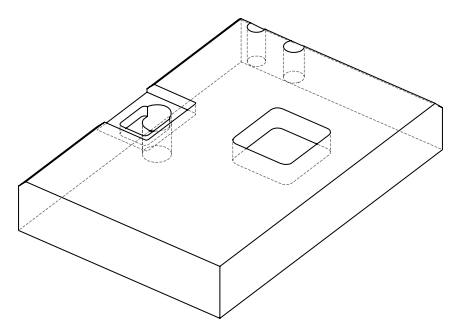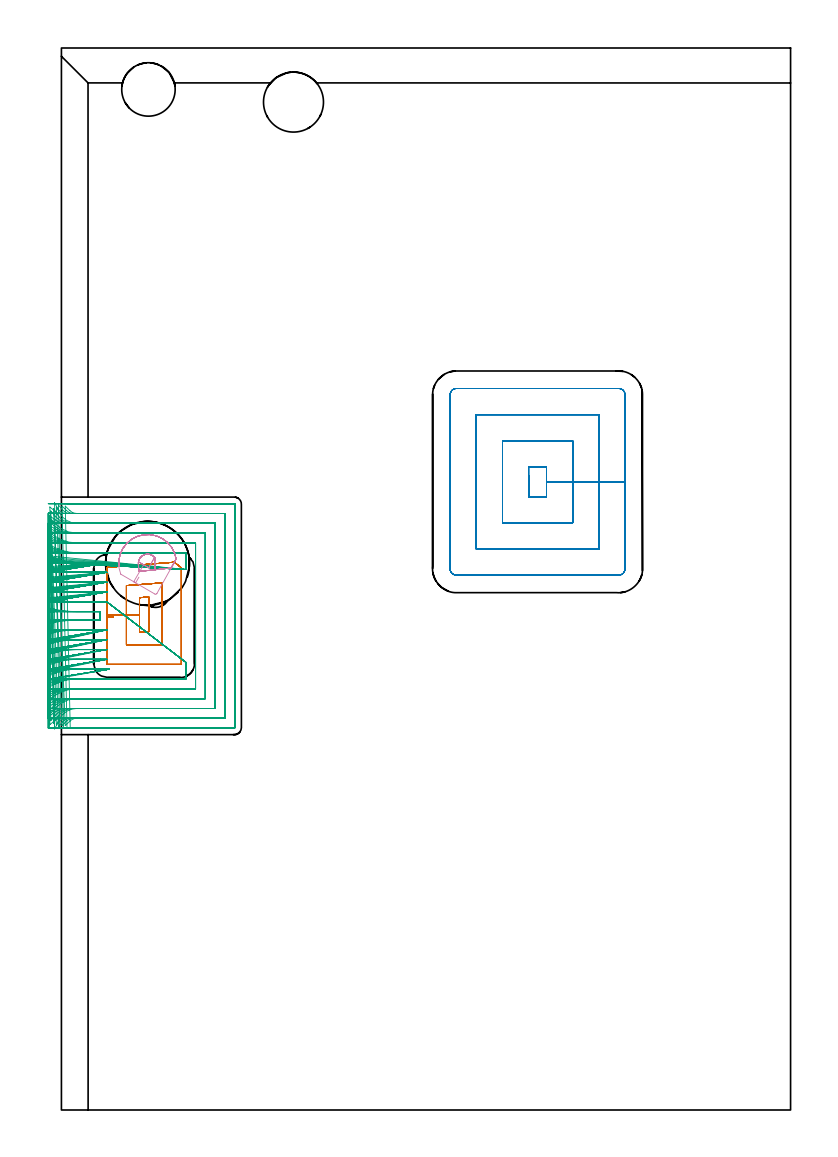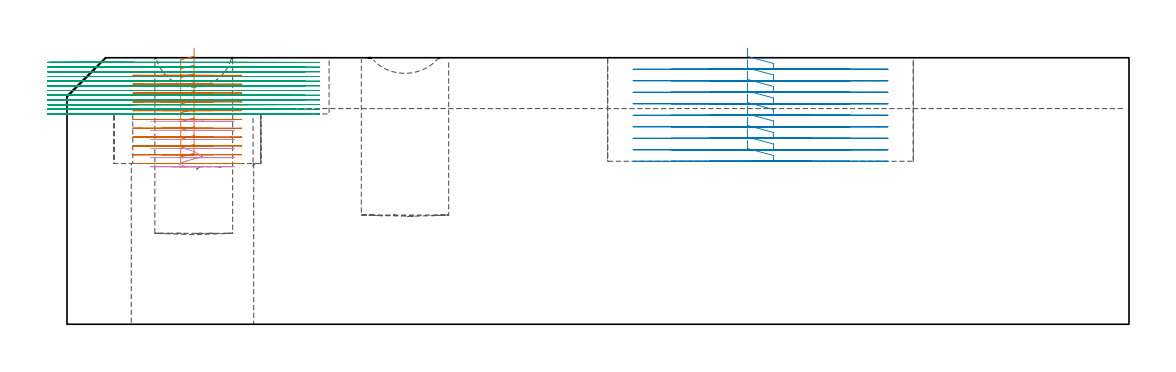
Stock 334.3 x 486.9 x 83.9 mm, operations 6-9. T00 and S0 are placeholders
(PLAN: 10 operations, 7 tool changes, 127.7 min)
(1 INDEXABLE_INSERT_DRILL_BLIND_HOLE_FROM_SOLID | STEP1POCKET | NXT0302_020 | 0.23 min | 26087 mm3)
(2 INDEXABLE_INSERT_DRILL_BLIND_HOLE_FROM_SOLID_1 | STEP1POCKET_1 | NXT0302_026 | 0.21 min | 29474 mm3)
(3 AREA_MILL | FG_CHAMFER_SURFACE | UGT0205_001 | 7.09 min | 13298 mm3)
(4 AREA_MILL_1 | FG_CHAMFER_SURFACE_1 | UGT0205_001 | 15.92 min | 42018 mm3)
(5 AREA_MILL_2 | FG_CHAMFER_SURFACE_2 | UGT0205_001 | 8.05 min | 14925 mm3)
(6 MILL_OPEN_POCKET | POCKET_OPEN | NXT0201_011 | Follow Part, ap 3, ae 75% | 8.47 min | 87277 mm3)
(7 MILL_RECTANGULAR_POCKET | POCKET_RECTANGULAR_STRAIGHT | NXT0201_012 | Follow Part, ap 4, ae 75% | 15.05 min | 315386 mm3)
(8 MILL_SLOT | SLOT_PARTIAL_RECTANGULAR | NXT0201_008 | Follow Part, ap 1.5, ae 75% | 68.63 min | 111572 mm3)
(9 MILL_SLOT_ROUND_PART | SLOT_PARTIAL_ROUND | NXT0201_011 | Follow Part, ap 3, ae 75% | 1.25 min | 7010 mm3)
(10 MILL_THROUGH_HOLE_FROM_SOLID_MATERIAL | STEP1HOLE | UGT0201_004 | Circular | 2.82 min | 57821 mm3)
(TOOL NXT0302_020 | Index. Insert Drill 24.5mm [880-D2450L25-03] | D24.5 PA176 FL74 Z2)
(TOOL NXT0302_026 | Index. Insert Drill 27.5mm [880-D2750L32-03] | D27.5 PA176 FL83 Z2)
(TOOL UGT0205_001 | Chamfer Mill 20 x 3 x 45 deg. | D20 FL50 Z2)
(TOOL NXT0201_011 | ENDMILL 12mm [2P460-1200-NA 1630] | D12 FL38 Z6)
(TOOL NXT0201_012 | ENDMILL 16mm [2P460-1600-NA 1630] | D16 FL38 Z6)
(TOOL NXT0201_008 | ENDMILL 6mm [2P460-0600-NA 1630] | D6 FL26 Z6)
(TOOL UGT0201_004 | End Mill 32 mm | D32 FL53 Z6)
(OP 6 MILL_OPEN_POCKET)
G17 G21 G94 G90
T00 M6
G54
G17 G0 G90 X40. Y225.651 S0 M3
G43 Z93.9 H1
Z86.9
G94 G1 Y235.202 Z84.341 F250.
X35.8 Y234.879 Z83.212
Y227.09 Z81.125
Y219.3 F500.
X40.
Y235.202
X35.8 Y234.879
Y227.09
X29.8
Y213.3
X46.
Y241.681
X29.8 Y240.436
Y227.09
X20.8
Y204.7
G3 X21.2 Y204.3 R0.4
G1 X54.6
G3 X55. Y204.7 R0.4
G1 Y248.4
G3 X54.846 Y248.715 R0.4
G1 X51.731 Y251.148
X21.169 Y248.799
G3 X20.8 Y248.4 R0.4
G1 Y227.09
Y226.09
X23.8 F250.
G0 X40. Y225.651 Z84.125
G1 Y235.202 Z81.566
X35.8 Y234.879 Z80.437
Y227.09 Z78.35
Y219.3 F500.
X40.
Y235.202
X35.8 Y234.879
Y227.09
X29.8
Y213.3
X46.
Y241.681
X29.8 Y240.436
Y227.09
X20.8
Y204.7
G3 X21.2 Y204.3 R0.4
G1 X54.6
G3 X55. Y204.7 R0.4
G1 Y248.4
G3 X54.846 Y248.715 R0.4
G1 X51.731 Y251.148
X21.169 Y248.799
G3 X20.8 Y248.4 R0.4
G1 Y227.09
Y226.09
X23.8 F250.
G0 X40. Y225.651 Z81.35
G1 Y235.202 Z78.791
X35.8 Y234.879 Z77.662
Y227.09 Z75.575
Y219.3 F500.
X40.
Y235.202
X35.8 Y234.879
Y227.09
X29.8
Y213.3
X46.
Y241.681
X29.8 Y240.436
Y227.09
X20.8
Y204.7
G3 X21.2 Y204.3 R0.4
G1 X54.6
G3 X55. Y204.7 R0.4
G1 Y248.4
G3 X54.846 Y248.715 R0.4
G1 X51.731 Y251.148
X21.169 Y248.799
G3 X20.8 Y248.4 R0.4
G1 Y227.09
Y226.09
X23.8 F250.
G0 X40. Y225.651 Z78.575
G1 Y235.202 Z76.016
X35.8 Y234.879 Z74.887
Y227.09 Z72.8
Y219.3 F500.
X40.
Y235.202
X35.8 Y234.879
Y227.09
X29.8
Y213.3
X46.
Y241.681
X29.8 Y240.436
Y227.09
X20.8
Y204.7
G3 X21.2 Y204.3 R0.4
G1 X54.6
G3 X55. Y204.7 R0.4
G1 Y248.4
G3 X54.846 Y248.715 R0.4
G1 X51.731 Y251.148
X21.169 Y248.799
G3 X20.8 Y248.4 R0.4
G1 Y227.09
Y226.09
X23.8 F250.
G0 X40. Y225.651 Z75.8
G1 Y235.202 Z73.241
X35.8 Y234.879 Z72.112
Y227.09 Z70.025
Y219.3 F500.
X40.
Y235.202
X35.8 Y234.879
Y227.09
X29.8
Y213.3
X46.
Y241.681
X29.8 Y240.436
Y227.09
X20.8
Y204.7
G3 X21.2 Y204.3 R0.4
G1 X54.6
G3 X55. Y204.7 R0.4
G1 Y248.4
G3 X54.846 Y248.715 R0.4
G1 X51.731 Y251.148
X21.169 Y248.799
G3 X20.8 Y248.4 R0.4
G1 Y227.09
Y226.09
X23.8 F250.
G0 X40. Y225.651 Z73.025
G1 Y235.202 Z70.466
X35.8 Y234.879 Z69.337
Y227.09 Z67.25
Y219.3 F500.
X40.
Y235.202
X35.8 Y234.879
Y227.09
X29.8
Y213.3
X46.
Y241.681
X29.8 Y240.436
Y227.09
X20.8
Y204.7
G3 X21.2 Y204.3 R0.4
G1 X54.6
G3 X55. Y204.7 R0.4
G1 Y248.4
G3 X54.846 Y248.715 R0.4
G1 X51.731 Y251.148
X21.169 Y248.799
G3 X20.8 Y248.4 R0.4
G1 Y227.09
Y226.09
X23.8 F250.
G0 X40. Y225.651 Z70.25
G1 Y235.202 Z67.691
X35.8 Y234.879 Z66.562
Y227.09 Z64.475
Y219.3 F500.
X40.
Y235.202
X35.8 Y234.879
Y227.09
X29.8
Y213.3
X46.
Y241.681
X29.8 Y240.436
Y227.09
X20.8
Y204.7
G3 X21.2 Y204.3 R0.4
G1 X54.6
G3 X55. Y204.7 R0.4
G1 Y248.4
G3 X54.846 Y248.715 R0.4
G1 X51.731 Y251.148
X21.169 Y248.799
G3 X20.8 Y248.4 R0.4
G1 Y227.09
Y226.09
X23.8 F250.
G0 X40. Y225.651 Z67.475
G1 Y235.202 Z64.916
X35.8 Y234.879 Z63.787
Y227.09 Z61.7
Y219.3 F500.
X40.
Y235.202
X35.8 Y234.879
Y227.09
X29.8
Y213.3
X46.
Y241.681
X29.8 Y240.436
Y227.09
X20.8
Y204.7
G3 X21.2 Y204.3 R0.4
G1 X54.6
G3 X55. Y204.7 R0.4
G1 Y248.4
G3 X54.846 Y248.715 R0.4
G1 X51.731 Y251.148
X21.169 Y248.799
G3 X20.8 Y248.4 R0.4
G1 Y227.09
Y226.09
X23.8 F250.
G0 X40. Y225.651 Z64.7
G1 Y235.202 Z62.141
X35.8 Y234.879 Z61.012
Y227.09 Z58.925
Y219.3 F500.
X40.
Y235.202
X35.8 Y234.879
Y227.09
X29.8
Y213.3
X46.
Y241.681
X29.8 Y240.436
Y227.09
X20.8
Y204.7
G3 X21.2 Y204.3 R0.4
G1 X54.6
G3 X55. Y204.7 R0.4
G1 Y248.4
G3 X54.846 Y248.715 R0.4
G1 X51.731 Y251.148
X21.169 Y248.799
G3 X20.8 Y248.4 R0.4
G1 Y227.09
Y226.09
X23.8 F250.
G0 X40. Y225.651 Z61.925
G1 Y235.202 Z59.366
X35.8 Y234.879 Z58.237
Y227.09 Z56.15
Y219.3 F500.
X40.
Y235.202
X35.8 Y234.879
Y227.09
X29.8
Y213.3
X46.
Y241.681
X29.8 Y240.436
Y227.09
X20.8
Y204.7
G3 X21.2 Y204.3 R0.4
G1 X54.6
G3 X55. Y204.7 R0.4
G1 Y248.4
G3 X54.846 Y248.715 R0.4
G1 X51.731 Y251.148
X21.169 Y248.799
G3 X20.8 Y248.4 R0.4
G1 Y227.09
Y226.09
X23.8 F250.
G0 X40. Y225.651 Z59.15
G1 Y235.202 Z56.591
X35.8 Y234.879 Z55.462
Y227.09 Z53.375
Y219.3 F500.
X40.
Y235.202
X35.8 Y234.879
Y227.09
X29.8
Y213.3
X46.
Y241.681
X29.8 Y240.436
Y227.09
X20.8
Y204.7
G3 X21.2 Y204.3 R0.4
G1 X54.6
G3 X55. Y204.7 R0.4
G1 Y248.4
G3 X54.846 Y248.715 R0.4
G1 X51.731 Y251.148
X21.169 Y248.799
G3 X20.8 Y248.4 R0.4
G1 Y227.09
Y226.09
X23.8 F250.
G0 X40. Y225.651 Z56.375
G1 Y235.202 Z53.816
X35.8 Y234.879 Z52.687
Y227.09 Z50.6
Y219.3 F500.
X40.
Y235.202
X35.8 Y234.879
Y227.09
X29.8
Y213.3
X46.
Y241.681
X29.8 Y240.436
Y227.09
X20.8
Y204.7
G3 X21.2 Y204.3 R0.4
G1 X54.6
G3 X55. Y204.7 R0.4
G1 Y248.4
G3 X54.846 Y248.715 R0.4
G1 X51.731 Y251.148
X21.169 Y248.799
G3 X20.8 Y248.4 R0.4
G1 Y227.09
Y226.09
X23.8 F250.
G0 Z93.9
M5
M2
(OP 7 MILL_RECTANGULAR_POCKET)
G17 G21 G94 G90
T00 M6
G54
G17 G0 G90 X214.2 Y290.915 S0 M3
G43 Z93.9 H1
Z86.9
G94 G1 Y281.2 Z84.297 F250.
X222.4 Z82.1
Y288. Z80.278
Y294.8 F500.
X214.2
Y281.2
X222.4
Y288.
X234.4
Y306.8
X202.2
Y269.2
X234.4
Y288.
X246.4
Y318.8
X190.2
Y257.2
X246.4
Y288.
X258.4
Y327.9
G3 X255.5 Y330.8 R2.9
G1 X181.1
G3 X178.2 Y327.9 R2.9
G1 Y248.1
G3 X181.1 Y245.2 R2.9
G1 X255.5
G3 X258.4 Y248.1 R2.9
G1 Y288.
Y289.
G0 X214.2 Y290.915 Z83.278
G1 Y281.2 Z80.675 F250.
X222.4 Z78.478
Y288. Z76.656
Y294.8 F500.
X214.2
Y281.2
X222.4
Y288.
X234.4
Y306.8
X202.2
Y269.2
X234.4
Y288.
X246.4
Y318.8
X190.2
Y257.2
X246.4
Y288.
X258.4
Y327.9
G3 X255.5 Y330.8 R2.9
G1 X181.1
G3 X178.2 Y327.9 R2.9
G1 Y248.1
G3 X181.1 Y245.2 R2.9
G1 X255.5
G3 X258.4 Y248.1 R2.9
G1 Y288.
Y289.
G0 X214.2 Y290.915 Z79.656
G1 Y281.2 Z77.053 F250.
X222.4 Z74.856
Y288. Z73.033
Y294.8 F500.
X214.2
Y281.2
X222.4
Y288.
X234.4
Y306.8
X202.2
Y269.2
X234.4
Y288.
X246.4
Y318.8
X190.2
Y257.2
X246.4
Y288.
X258.4
Y327.9
G3 X255.5 Y330.8 R2.9
G1 X181.1
G3 X178.2 Y327.9 R2.9
G1 Y248.1
G3 X181.1 Y245.2 R2.9
G1 X255.5
G3 X258.4 Y248.1 R2.9
G1 Y288.
Y289.
G0 X214.2 Y290.915 Z76.033
G1 Y281.2 Z73.43 F250.
X222.4 Z71.233
Y288. Z69.411
Y294.8 F500.
X214.2
Y281.2
X222.4
Y288.
X234.4
Y306.8
X202.2
Y269.2
X234.4
Y288.
X246.4
Y318.8
X190.2
Y257.2
X246.4
Y288.
X258.4
Y327.9
G3 X255.5 Y330.8 R2.9
G1 X181.1
G3 X178.2 Y327.9 R2.9
G1 Y248.1
G3 X181.1 Y245.2 R2.9
G1 X255.5
G3 X258.4 Y248.1 R2.9
G1 Y288.
Y289.
G0 X214.2 Y290.915 Z72.411
G1 Y281.2 Z69.808 F250.
X222.4 Z67.611
Y288. Z65.789
Y294.8 F500.
X214.2
Y281.2
X222.4
Y288.
X234.4
Y306.8
X202.2
Y269.2
X234.4
Y288.
X246.4
Y318.8
X190.2
Y257.2
X246.4
Y288.
X258.4
Y327.9
G3 X255.5 Y330.8 R2.9
G1 X181.1
G3 X178.2 Y327.9 R2.9
G1 Y248.1
G3 X181.1 Y245.2 R2.9
G1 X255.5
G3 X258.4 Y248.1 R2.9
G1 Y288.
Y289.
G0 X214.2 Y290.915 Z68.789
G1 Y281.2 Z66.186 F250.
X222.4 Z63.989
Y288. Z62.167
Y294.8 F500.
X214.2
Y281.2
X222.4
Y288.
X234.4
Y306.8
X202.2
Y269.2
X234.4
Y288.
X246.4
Y318.8
X190.2
Y257.2
X246.4
Y288.
X258.4
Y327.9
G3 X255.5 Y330.8 R2.9
G1 X181.1
G3 X178.2 Y327.9 R2.9
G1 Y248.1
G3 X181.1 Y245.2 R2.9
G1 X255.5
G3 X258.4 Y248.1 R2.9
G1 Y288.
Y289.
G0 X214.2 Y290.915 Z65.167
G1 Y281.2 Z62.564 F250.
X222.4 Z60.367
Y288. Z58.544
Y294.8 F500.
X214.2
Y281.2
X222.4
Y288.
X234.4
Y306.8
X202.2
Y269.2
X234.4
Y288.
X246.4
Y318.8
X190.2
Y257.2
X246.4
Y288.
X258.4
Y327.9
G3 X255.5 Y330.8 R2.9
G1 X181.1
G3 X178.2 Y327.9 R2.9
G1 Y248.1
G3 X181.1 Y245.2 R2.9
G1 X255.5
G3 X258.4 Y248.1 R2.9
G1 Y288.
Y289.
G0 X214.2 Y290.915 Z61.544
G1 Y281.2 Z58.941 F250.
X222.4 Z56.744
Y288. Z54.922
Y294.8 F500.
X214.2
Y281.2
X222.4
Y288.
X234.4
Y306.8
X202.2
Y269.2
X234.4
Y288.
X246.4
Y318.8
X190.2
Y257.2
X246.4
Y288.
X258.4
Y327.9
G3 X255.5 Y330.8 R2.9
G1 X181.1
G3 X178.2 Y327.9 R2.9
G1 Y248.1
G3 X181.1 Y245.2 R2.9
G1 X255.5
G3 X258.4 Y248.1 R2.9
G1 Y288.
Y289.
G0 X214.2 Y290.915 Z57.922
G1 Y281.2 Z55.319 F250.
X222.4 Z53.122
Y288. Z51.3
Y294.8 F500.
X214.2
Y281.2
X222.4
Y288.
X234.4
Y306.8
X202.2
Y269.2
X234.4
Y288.
X246.4
Y318.8
X190.2
Y257.2
X246.4
Y288.
X258.4
Y327.9
G3 X255.5 Y330.8 R2.9
G1 X181.1
G3 X178.2 Y327.9 R2.9
G1 Y248.1
G3 X181.1 Y245.2 R2.9
G1 X255.5
G3 X258.4 Y248.1 R2.9
G1 Y288.
Y289.
G0 Z93.9
M5
M2
(OP 8 MILL_SLOT)
G17 G21 G94 G90
T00 M6
G54
G17 G0 G90 X-5.938 Y222.962 S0 M3
G43 Z93.9 H1
Z82.425
G94 G1 X-3. Y223.571 F250.
G2 X7.041 Y224.6 R49.5 F500.
G1 X17.8
Y228.5
X7.049
G2 X-3. Y229.531 R49.5
G1 X-5.938 Y230.14 F250.
X-5.924 Y218.296
X-3. Y218.965
G2 X7.041 Y220.1 R45. F500.
G1 X17.8
X20.8 F250.
G0 Z93.9
X-5.906 Y213.592
Z82.425
G1 X-3. Y214.336
G2 X7.041 Y215.6 R40.5 F500.
G1 X17.8
X20.8 F250.
G0 Z93.9
X-5.881 Y208.835
Z82.425
G1 X-3. Y209.671
G2 X7.041 Y211.1 R36. F500.
G1 X17.8
X20.8 F250.
G0 Z93.9
X-5.844 Y204.
Z82.425
G1 X-3. Y204.957
G2 X7.041 Y206.6 R31.5 F500.
G1 X17.8
X20.8 F250.
G0 Z93.9
X-5.785 Y199.048
Z82.425
G1 X-3. Y200.163
G2 X7.041 Y202.1 R27. F500.
G1 X19.023
X22.023 F250.
G0 Z93.9
X-5.685 Y193.896
Z82.425
G1 X-3. Y195.235
G2 X7.041 Y197.6 R22.5 F500.
G1 X57.
Y202.305
Y205.305 F250.
X20.8 Y233. F500.
X17.8 F250.
X7.049 F500.
G2 X-3. Y234.136 R45.
G1 X-5.924 Y234.806 F250.
X20.8 Y237.5 F500.
X17.8 F250.
X7.049 F500.
G2 X-3. Y238.766 R40.5
G1 X-5.906 Y239.511 F250.
X20.8 Y242. F500.
X17.8 F250.
X7.049 F500.
G2 X-3. Y243.431 R36.
G1 X-5.881 Y244.268 F250.
X20.8 Y246.5 F500.
X17.8 F250.
X7.049 F500.
G2 X-3. Y248.146 R31.5
G1 X-5.843 Y249.103 F250.
X22. Y251. F500.
X19. F250.
X7.049 F500.
G2 X-3. Y252.94 R27.
G1 X-5.784 Y254.056 F250.
X57. Y247.813 F500.
Y250.813 F250.
Y255.5 F500.
X7.049
G2 X-3. Y257.869 R22.5
G1 X-5.684 Y259.209 F250.
X-5.49 Y188.366
X-3. Y190.039
G2 X7.041 Y193.1 R18. F500.
G1 X61.5
Y260.
X7.049
G2 X-3. Y263.066 R18.
G1 X-5.489 Y264.741 F250.
X-5.005 Y181.892
X-3. Y184.124
G2 X7.041 Y188.6 R13.5 F500.
G1 X66.
Y264.5
X7.049
G2 X-3. Y268.985 R13.5
G1 X-5.003 Y271.218 F250.
X-2.325 Y176.609 F500.
X-0.936 Y179.268 F250.
G2 X7.041 Y184.1 R9. F500.
G1 X70.5
Y269.
X7.049
G2 X-0.929 Y273.835 R9.
G1 X-2.318 Y276.494 F250.
X1.753 Y176.234 F500.
X3.904 Y178.326 F250.
G2 X7.041 Y179.6 R4.5 F500.
G1 X75.
Y273.5
X7.049
G2 X3.908 Y274.777 R4.5
G1 X1.76 Y276.871 F250.
X4.041 Y175.1 F500.
X7.041 F250.
X79.3 F500.
G3 X79.5 Y175.3 R0.2
G1 Y277.8
G3 X79.3 Y278. R0.2
G1 X7.049
X4.049 F250.
G0 Z93.9
X-5.955 Y223.334
Z80.95
G1 X-3. Y223.853
G2 X5.565 Y224.6 R49.5 F500.
G1 X17.8
Y228.5
X5.574
G2 X-3. Y229.248 R49.5
G1 X-5.955 Y229.768 F250.
X-5.945 Y218.706
X-3. Y219.277
G2 X5.565 Y220.1 R45. F500.
G1 X17.8
X20.8 F250.
X-5.932 Y214.049 F500.
X-3. Y214.684 F250.
G2 X5.565 Y215.6 R40.5 F500.
G1 X17.8
X20.8 F250.
G0 Z93.9
X-5.914 Y209.352
Z80.95
G1 X-3. Y210.066
G2 X5.565 Y211.1 R36. F500.
G1 X17.8
X20.8 F250.
G0 Z93.9
X-5.887 Y204.597
Z80.95
G1 X-3. Y205.413
G2 X5.565 Y206.6 R31.5 F500.
G1 X17.8
X20.8 F250.
G0 Z93.9
X-5.845 Y199.754
Z80.95
G1 X-3. Y200.705
G2 X5.565 Y202.1 R27. F500.
G1 X19.023
X22.023 F250.
G0 Z93.9
X-5.774 Y194.764
Z80.95
G1 X-3. Y195.906
G2 X5.565 Y197.6 R22.5 F500.
G1 X57.
Y202.305
Y205.305 F250.
X20.8 Y233. F500.
X17.8 F250.
X5.574 F500.
G2 X-3. Y233.824 R45.
G1 X-5.945 Y234.396 F250.
X20.8 Y237.5 F500.
X17.8 F250.
X5.574 F500.
G2 X-3. Y238.418 R40.5
G1 X-5.932 Y239.053 F250.
X20.8 Y242. F500.
X17.8 F250.
X5.574 F500.
G2 X-3. Y243.036 R36.
G1 X-5.914 Y243.751 F250.
X20.8 Y246.5 F500.
X17.8 F250.
X5.574 F500.
G2 X-3. Y247.689 R31.5
G1 X-5.887 Y248.506 F250.
X22. Y251. F500.
X19. F250.
X5.574 F500.
G2 X-3. Y252.398 R27.
G1 X-5.845 Y253.35 F250.
X57. Y247.813 F500.
Y250.813 F250.
Y255.5 F500.
X5.574
G2 X-3. Y257.198 R22.5
G1 X-5.774 Y258.341 F250.
X-5.639 Y189.504
X-3. Y190.932
G2 X5.565 Y193.1 R18. F500.
G1 X61.5
Y260.
X5.574
G2 X-3. Y262.174 R18.
G1 X-5.638 Y263.603 F250.
X-5.319 Y183.632
X-3. Y185.535
G2 X5.565 Y188.6 R13.5 F500.
G1 X66.
Y264.5
X5.574
G2 X-3. Y267.573 R13.5
G1 X-5.317 Y269.478 F250.
X-3.652 Y177.347
X-2.056 Y179.887
G2 X5.565 Y184.1 R9. F500.
G1 X70.5
Y269.
X5.574
G2 X-2.041 Y273.203 R9.
G1 X-3.64 Y275.742 F250.
X0.274 Y176.219 F500.
X2.418 Y178.317 F250.
G2 X5.565 Y179.6 R4.5 F500.
G1 X75.
Y273.5
X5.574
G2 X2.427 Y274.784 R4.5
G1 X0.283 Y276.882 F250.
X2.565 Y175.1 F500.
X5.565 F250.
X79.3 F500.
G3 X79.5 Y175.3 R0.2
G1 Y277.8
G3 X79.3 Y278. R0.2
G1 X5.574
X2.574 F250.
G0 Z93.9
X-5.97 Y223.678
Z79.475
G1 X-3. Y224.103
G2 X4. Y224.6 R49.5 F500.
G1 X17.8
Y228.5
X4.001
G2 X-3. Y228.998 R49.5
G1 X-5.97 Y229.422 F250.
X-5.963 Y219.086
X-3. Y219.552
G2 X4. Y220.1 R45. F500.
G1 X17.8
X20.8 F250.
X-5.955 Y214.472 F500.
X-3. Y214.99 F250.
G2 X4. Y215.6 R40.5 F500.
G1 X17.8
X20.8 F250.
X-5.943 Y209.83 F500.
X-3. Y210.413 F250.
G2 X4. Y211.1 R36. F500.
G1 X17.8
X20.8 F250.
G0 Z93.9
X-5.925 Y205.146
Z79.475
G1 X-3. Y205.812
G2 X4. Y206.6 R31.5 F500.
G1 X17.8
X20.8 F250.
G0 Z93.9
X-5.897 Y200.399
Z79.475
G1 X-3. Y201.177
G2 X4. Y202.1 R27. F500.
G1 X19.023
X22.023 F250.
G0 Z93.9
X-5.851 Y195.55
Z79.475
G1 X-3. Y196.483
G2 X4. Y197.6 R22.5 F500.
G1 X57.
Y202.305
Y205.305 F250.
X20.8 Y233. F500.
X17.8 F250.
X4.001 F500.
G2 X-3. Y233.548 R45.
G1 X-5.963 Y234.015 F250.
X20.8 Y237.5 F500.
X17.8 F250.
X4.001 F500.
G2 X-3. Y238.11 R40.5
G1 X-5.955 Y238.628 F250.
X20.8 Y242. F500.
X17.8 F250.
X4.001 F500.
G2 X-3. Y242.687 R36.
G1 X-5.943 Y243.271 F250.
X20.8 Y246.5 F500.
X17.8 F250.
X4.001 F500.
G2 X-3. Y247.288 R31.5
G1 X-5.925 Y247.955 F250.
X22. Y251. F500.
X19. F250.
X4.001 F500.
G2 X-3. Y251.924 R27.
G1 X-5.897 Y252.701 F250.
X57. Y247.813 F500.
Y250.813 F250.
Y255.5 F500.
X4.001
G2 X-3. Y256.617 R22.5
G1 X-5.851 Y257.551 F250.
X-5.764 Y190.517
X-3. Y191.683
G2 X4. Y193.1 R18. F500.
G1 X61.5
Y260.
X4.001
G2 X-3. Y261.417 R18.
G1 X-5.764 Y262.584 F250.
X-5.565 Y185.088
X-3. Y186.643
G2 X4. Y188.6 R13.5 F500.
G1 X66.
Y264.5
X4.001
G2 X-3. Y266.457 R13.5
G1 X-5.565 Y268.013 F250.
X-4.864 Y178.482
X-2.963 Y180.803
G2 X4. Y184.1 R9. F500.
G1 X70.5
Y269.
X4.001
G2 X-2.962 Y272.298 R9.
G1 X-4.863 Y274.62 F250.
X-1.374 Y175.705 F500.
X0.558 Y177.999 F250.
G2 X4. Y179.6 R4.5 F500.
G1 X75.
Y273.5
X4.001
G2 X0.565 Y275.094 R4.5
G1 X-1.372 Y277.385 F250.
X1. Y175.1 F500.
X4. F250.
X79.3 F500.
G3 X79.5 Y175.3 R0.2
G1 Y277.8
G3 X79.3 Y278. R0.2
G1 X4.001
X1.001 F250.
G0 Z93.9
X-5.983 Y224.007
Z78.
G1 X-3. Y224.323
G2 X2.225 Y224.6 R49.5 F500.
G1 X17.8
Y228.5
X2.231
G2 X-3. Y228.777 R49.5
G1 X-5.983 Y229.094 F250.
X-5.98 Y219.447
X-3. Y219.796
G2 X2.225 Y220.1 R45. F500.
G1 X17.8
X20.8 F250.
X-5.975 Y214.874 F500.
X-3. Y215.262 F250.
G2 X2.225 Y215.6 R40.5 F500.
G1 X17.8
X20.8 F250.
X-5.968 Y210.283 F500.
X-3. Y210.719 F250.
G2 X2.225 Y211.1 R36. F500.
G1 X17.8
X20.8 F250.
X-5.958 Y205.666 F500.
X-3. Y206.164 F250.
G2 X2.225 Y206.6 R31.5 F500.
G1 X17.8
X20.8 F250.
X-5.943 Y201.009 F500.
X-3. Y201.59 F250.
G2 X2.225 Y202.1 R27. F500.
G1 X19.023
X22.023 F250.
G0 Z93.9
X-5.918 Y196.288
Z78.
G1 X-3. Y196.985
G2 X2.225 Y197.6 R22.5 F500.
G1 X57.
Y202.305
Y205.305 F250.
X20.8 Y233. F500.
X17.8 F250.
X2.231 F500.
G2 X-3. Y233.305 R45.
G1 X-5.98 Y233.654 F250.
X20.8 Y237.5 F500.
X17.8 F250.
X2.231 F500.
G2 X-3. Y237.839 R40.5
G1 X-5.975 Y238.227 F250.
X20.8 Y242. F500.
X17.8 F250.
X2.231 F500.
G2 X-3. Y242.382 R36.
G1 X-5.968 Y242.818 F250.
X20.8 Y246.5 F500.
X17.8 F250.
X2.231 F500.
G2 X-3. Y246.937 R31.5
G1 X-5.958 Y247.436 F250.
X22. Y251. F500.
X19. F250.
X2.231 F500.
G2 X-3. Y251.512 R27.
G1 X-5.943 Y252.093 F250.
X57. Y247.812 F500.
Y250.812 F250.
Y255.5 F500.
X2.231
G2 X-3. Y256.116 R22.5
G1 X-5.918 Y256.814 F250.
X-5.871 Y191.454
X-3. Y192.325
G2 X2.225 Y193.1 R18. F500.
G1 X61.5
Y260.
X2.231
G2 X-3. Y260.777 R18.
G1 X-5.871 Y261.649 F250.
X-5.766 Y186.387
X-3. Y187.548
G2 X2.225 Y188.6 R13.5 F500.
G1 X66.
Y264.5
X2.231
G2 X-3. Y265.555 R13.5
G1 X-5.766 Y266.717 F250.
X-5.443 Y180.686
X-3. Y182.428
G2 X2.225 Y184.1 R9. F500.
G1 X70.5
Y269.
X2.231
G2 X-3. Y270.676 R9.
G1 X-5.441 Y272.42 F250.
X-3.168 Y174.699
X-1.694 Y177.312
G2 X2.225 Y179.6 R4.5 F500.
G1 X75.
Y273.5
X2.231
G2 X-1.69 Y275.791 R4.5
G1 X-3.162 Y278.405 F250.
X-0.775 Y175.1 F500.
X2.225 F250.
X79.3 F500.
G3 X79.5 Y175.3 R0.2
G1 Y277.8
G3 X79.3 Y278. R0.2
G1 X2.231
X-0.769 F250.
G0 Z93.9
X-5.995 Y224.343
Z76.525
G1 X-3. Y224.517
G2 X-0.133 Y224.6 R49.5 F500.
G1 X17.8
Y228.5
X-0.114
G2 X-3. Y228.584 R49.5
G1 X-5.995 Y228.759 F250.
X-5.994 Y219.817
X-3. Y220.009
G2 X-0.133 Y220.1 R45. F500.
G1 X17.8
X20.8 F250.
X-5.992 Y215.286 F500.
X-3. Y215.498 F250.
G2 X-0.133 Y215.6 R40.5 F500.
G1 X17.8
X20.8 F250.
X-5.99 Y210.747 F500.
X-3. Y210.986 F250.
G2 X-0.133 Y211.1 R36. F500.
G1 X17.8
X20.8 F250.
X-5.988 Y206.196 F500.
X-3. Y206.469 F250.
G2 X-0.133 Y206.6 R31.5 F500.
G1 X17.8
X20.8 F250.
X-5.983 Y201.629 F500.
X-3. Y201.947 F250.
G2 X-0.133 Y202.1 R27. F500.
G1 X19.023
X22.023 F250.
X-5.976 Y197.034 F500.
X-3. Y197.417 F250.
G2 X-0.133 Y197.6 R22.5 F500.
G1 X57.
Y202.305
Y205.305 F250.
X20.8 Y233. F500.
X17.8 F250.
X-0.114 F500.
G2 X-3. Y233.093 R45.
G1 X-5.994 Y233.285 F250.
X20.8 Y237.5 F500.
X17.8 F250.
X-0.114 F500.
G2 X-3. Y237.603 R40.5
G1 X-5.992 Y237.817 F250.
X20.8 Y242. F500.
X17.8 F250.
X-0.114 F500.
G2 X-3. Y242.116 R36.
G1 X-5.99 Y242.356 F250.
X20.8 Y246.5 F500.
X17.8 F250.
X-0.114 F500.
G2 X-3. Y246.632 R31.5
G1 X-5.987 Y246.907 F250.
X22. Y251. F500.
X19. F250.
X-0.114 F500.
G2 X-3. Y251.155 R27.
G1 X-5.983 Y251.475 F250.
X57. Y247.812 F500.
Y250.812 F250.
Y255.5 F500.
X-0.114
G2 X-3. Y255.686 R22.5
G1 X-5.975 Y256.071 F250.
X-5.962 Y192.392
X-3. Y192.87
G2 X-0.133 Y193.1 R18. F500.
G1 X61.5
Y260.
X-0.114
G2 X-3. Y260.233 R18.
G1 X-5.961 Y260.714 F250.
X-5.932 Y187.655
X-3. Y188.292
G2 X-0.133 Y188.6 R13.5 F500.
G1 X66.
Y264.5
X-0.114
G2 X-3. Y264.812 R13.5
G1 X-5.931 Y265.453 F250.
X-5.844 Y182.676
X-3. Y183.631
G2 X-0.133 Y184.1 R9. F500.
G1 X70.5
Y269.
X-0.114
G2 X-3. Y269.475 R9.
G1 X-5.842 Y270.437 F250.
X-5.312 Y176.658
X-3. Y178.569
G2 X-0.133 Y179.6 R4.5 F500.
G1 X75.
Y273.5
X-0.114
G2 X-3. Y274.547 R4.5
G1 X-5.302 Y276.471 F250.
X-3.133 Y175.1 F500.
X-0.133 F250.
X79.3 F500.
G3 X79.5 Y175.3 R0.2
G1 Y277.8
G3 X79.3 Y278. R0.2
G1 X-0.114
X-3.114 F250.
G0 X-6. Y224.566 Z75.05
G1 X-3. Y224.597
G2 X-2.484 Y224.6 R49.5 F500.
G1 X17.8
Y228.5
X-2.487
G2 X-3. Y228.503 R49.5
G1 X-6. Y228.534 F250.
Y220.063
X-3. Y220.097
G2 X-2.484 Y220.1 R45. F500.
G1 X17.8
X20.8 F250.
X-6. Y215.558 F500.
X-3. Y215.597 F250.
G2 X-2.484 Y215.6 R40.5 F500.
G1 X17.8
X20.8 F250.
X-6. Y211.053 F500.
X-3. Y211.096 F250.
G2 X-2.484 Y211.1 R36. F500.
G1 X17.8
X20.8 F250.
X-6. Y206.547 F500.
X-3. Y206.596 F250.
G2 X-2.484 Y206.6 R31.5 F500.
G1 X17.8
X20.8 F250.
X-5.999 Y202.038 F500.
X-3. Y202.095 F250.
G2 X-2.484 Y202.1 R27. F500.
G1 X19.023
X22.023 F250.
X-5.999 Y197.525 F500.
X-3. Y197.594 F250.
G2 X-2.484 Y197.6 R22.5 F500.
G1 X57.
Y202.305
Y205.305 F250.
X20.8 Y233. F500.
X17.8 F250.
X-2.487 F500.
G2 X-3. Y233.003 R45.
G1 X-6. Y233.037 F250.
X20.8 Y237.5 F500.
X17.8 F250.
X-2.487 F500.
G2 X-3. Y237.503 R40.5
G1 X-6. Y237.541 F250.
X20.8 Y242. F500.
X17.8 F250.
X-2.487 F500.
G2 X-3. Y242.004 R36.
G1 X-6. Y242.046 F250.
X20.8 Y246.5 F500.
X17.8 F250.
X-2.487 F500.
G2 X-3. Y246.504 R31.5
G1 X-6. Y246.553 F250.
X22. Y251. F500.
X19. F250.
X-2.487 F500.
G2 X-3. Y251.005 R27.
G1 X-5.999 Y251.062 F250.
X57. Y247.813 F500.
Y250.813 F250.
Y255.5 F500.
X-2.487
G2 X-3. Y255.506 R22.5
G1 X-5.999 Y255.574 F250.
Y193.007
X-3. Y193.093
G2 X-2.484 Y193.1 R18. F500.
G1 X61.5
Y260.
X-2.487
G2 X-3. Y260.007 R18.
G1 X-5.999 Y260.093 F250.
X-5.998 Y188.475
X-3. Y188.59
G2 X-2.484 Y188.6 R13.5 F500.
G1 X66.
Y264.5
X-2.487
G2 X-3. Y264.51 R13.5
G1 X-5.998 Y264.624 F250.
X-5.995 Y183.913
X-3. Y184.085
G2 X-2.484 Y184.1 R9. F500.
G1 X70.5
Y269.
X-2.487
G2 X-3. Y269.015 R9.
G1 X-5.995 Y269.186 F250.
X-5.98 Y179.226
X-3. Y179.57
G2 X-2.484 Y179.6 R4.5 F500.
G1 X75.
Y273.5
X-2.487
G2 X-3. Y273.529 R4.5
G1 X-5.98 Y273.871 F250.
X-5.484 Y175.1
X-2.484
X79.3 F500.
G3 X79.5 Y175.3 R0.2
G1 Y277.8
G3 X79.3 Y278. R0.2
G1 X-2.487
X-5.487 F250.
G0 X-6. Y224.6 Z73.575
G1 X-3.
X17.8 F500.
Y228.5
X-3.
X-6. F250.
Y220.1
X-3.
X17.8 F500.
X20.8 F250.
X-6. Y215.6 F500.
X-3. F250.
X17.8 F500.
X20.8 F250.
X-6. Y211.1 F500.
X-3. F250.
X17.8 F500.
X20.8 F250.
X-6. Y206.6 F500.
X-3. F250.
X17.8 F500.
X20.8 F250.
X-6. Y202.1 F500.
X-3. F250.
X19.023 F500.
X22.023 F250.
X-6. Y197.6 F500.
X-3. F250.
X57. F500.
Y202.305
Y205.305 F250.
X20.8 Y233. F500.
X17.8 F250.
X-3. F500.
X-6. F250.
X20.8 Y237.5 F500.
X17.8 F250.
X-3. F500.
X-6. F250.
X20.8 Y242. F500.
X17.8 F250.
X-3. F500.
X-6. F250.
X20.8 Y246.5 F500.
X17.8 F250.
X-3. F500.
X-6. F250.
X22. Y251. F500.
X19. F250.
X-3. F500.
X-6. F250.
X57. Y247.813 F500.
Y250.813 F250.
Y255.5 F500.
X-3.
X-6. F250.
Y193.1
X-3.
X61.5 F500.
Y260.
X-3.
X-6. F250.
Y188.6
X-3.
X66. F500.
Y264.5
X-3.
X-6. F250.
Y184.099
X-3. Y184.1
X70.5 F500.
Y269.
X-3.
X-6. F250.
Y179.599
X-3. Y179.6
X75. F500.
Y273.5
X-3.
X-6. F250.
X-5.998 Y175.1
X-2.998
X79.3 F500.
G3 X79.5 Y175.3 R0.2
G1 Y277.8
G3 X79.3 Y278. R0.2
G1 X-3.
X-6. F250.
G0 Y224.6 Z72.1
G1 X-3.
X17.8 F500.
Y228.5
X-3.
X-6. F250.
Y220.1
X-3.
X17.8 F500.
X20.8 F250.
X-6. Y215.6 F500.
X-3. F250.
X17.8 F500.
X20.8 F250.
X-6. Y211.1 F500.
X-3. F250.
X17.8 F500.
X20.8 F250.
X-6. Y206.6 F500.
X-3. F250.
X17.8 F500.
X20.8 F250.
X-6. Y202.1 F500.
X-3. F250.
X19.023 F500.
X22.023 F250.
X-6. Y197.6 F500.
X-3. F250.
X57. F500.
Y202.305
Y205.305 F250.
X20.8 Y233. F500.
X17.8 F250.
X-3. F500.
X-6. F250.
X20.8 Y237.5 F500.
X17.8 F250.
X-3. F500.
X-6. F250.
X20.8 Y242. F500.
X17.8 F250.
X-3. F500.
X-6. F250.
X20.8 Y246.5 F500.
X17.8 F250.
X-3. F500.
X-6. F250.
X22. Y251. F500.
X19. F250.
X-3. F500.
X-6. F250.
X57. Y247.813 F500.
Y250.813 F250.
Y255.5 F500.
X-3.
X-6. F250.
Y193.1
X-3.
X61.5 F500.
Y260.
X-3.
X-6. F250.
Y188.6
X-3.
X66. F500.
Y264.5
X-3.
X-6. F250.
Y184.1
X-3.
X70.5 F500.
Y269.
X-3.
X-6. F250.
Y179.6
X-3.
X75. F500.
Y273.5
X-3.
X-6. F250.
Y175.1
X-3.
X79.3 F500.
G3 X79.5 Y175.3 R0.2
G1 Y277.8
G3 X79.3 Y278. R0.2
G1 X-3.
X-6. F250.
G0 Y224.6 Z70.625
G1 X-3.
X17.8 F500.
Y228.5
X-3.
X-6. F250.
Y220.1
X-3.
X17.8 F500.
X20.8 F250.
X-6. Y215.6 F500.
X-3. F250.
X17.8 F500.
X20.8 F250.
X-6. Y211.1 F500.
X-3. F250.
X17.8 F500.
X20.8 F250.
X-6. Y206.6 F500.
X-3. F250.
X17.8 F500.
X20.8 F250.
X-6. Y202.1 F500.
X-3. F250.
X19.023 F500.
X22.023 F250.
X-6. Y197.6 F500.
X-3. F250.
X57. F500.
Y202.305
Y205.305 F250.
X20.8 Y233. F500.
X17.8 F250.
X-3. F500.
X-6. F250.
X20.8 Y237.5 F500.
X17.8 F250.
X-3. F500.
X-6. F250.
X20.8 Y242. F500.
X17.8 F250.
X-3. F500.
X-6. F250.
X20.8 Y246.5 F500.
X17.8 F250.
X-3. F500.
X-6. F250.
X22. Y251. F500.
X19. F250.
X-3. F500.
X-6. F250.
X57. Y247.813 F500.
Y250.813 F250.
Y255.5 F500.
X-3.
X-6. F250.
Y193.1
X-3.
X61.5 F500.
Y260.
X-3.
X-6. F250.
Y188.6
X-3.
X66. F500.
Y264.5
X-3.
X-6. F250.
Y184.1
X-3.
X70.5 F500.
Y269.
X-3.
X-6. F250.
Y179.6
X-3.
X75. F500.
Y273.5
X-3.
X-6. F250.
Y175.1
X-3.
X79.3 F500.
G3 X79.5 Y175.3 R0.2
G1 Y277.8
G3 X79.3 Y278. R0.2
G1 X-3.
X-6. F250.
G0 Y224.6 Z69.15
G1 X-3.
X17.8 F500.
Y228.5
X-3.
X-6. F250.
Y220.1
X-3.
X17.8 F500.
X20.8 F250.
X-6. Y215.6 F500.
X-3. F250.
X17.8 F500.
X20.8 F250.
X-6. Y211.1 F500.
X-3. F250.
X17.8 F500.
X20.8 F250.
X-6. Y206.6 F500.
X-3. F250.
X17.8 F500.
X20.8 F250.
X-6. Y202.1 F500.
X-3. F250.
X19.023 F500.
X22.023 F250.
X-6. Y197.6 F500.
X-3. F250.
X57. F500.
Y202.305
Y205.305 F250.
X20.8 Y233. F500.
X17.8 F250.
X-3. F500.
X-6. F250.
X20.8 Y237.5 F500.
X17.8 F250.
X-3. F500.
X-6. F250.
X20.8 Y242. F500.
X17.8 F250.
X-3. F500.
X-6. F250.
X20.8 Y246.5 F500.
X17.8 F250.
X-3. F500.
X-6. F250.
X22. Y251. F500.
X19. F250.
X-3. F500.
X-6. F250.
X57. Y247.813 F500.
Y250.813 F250.
Y255.5 F500.
X-3.
X-6. F250.
Y193.1
X-3.
X61.5 F500.
Y260.
X-3.
X-6. F250.
Y188.6
X-3.
X66. F500.
Y264.5
X-3.
X-6. F250.
Y184.1
X-3.
X70.5 F500.
Y269.
X-3.
X-6. F250.
Y179.6
X-3.
X75. F500.
Y273.5
X-3.
X-6. F250.
Y175.1
X-3.
X79.3 F500.
G3 X79.5 Y175.3 R0.2
G1 Y277.8
G3 X79.3 Y278. R0.2
G1 X-3.
X-6. F250.
G0 Y224.6 Z67.675
G1 X-3.
X17.8 F500.
Y228.5
X-3.
X-6. F250.
Y220.1
X-3.
X17.8 F500.
X20.8 F250.
X-6. Y215.6 F500.
X-3. F250.
X17.8 F500.
X20.8 F250.
X-6. Y211.1 F500.
X-3. F250.
X17.8 F500.
X20.8 F250.
X-6. Y206.6 F500.
X-3. F250.
X17.8 F500.
X20.8 F250.
X-6. Y202.1 F500.
X-3. F250.
X19.023 F500.
X22.023 F250.
X-6. Y197.6 F500.
X-3. F250.
X57. F500.
Y202.305
Y205.305 F250.
X20.8 Y233. F500.
X17.8 F250.
X-3. F500.
X-6. F250.
X20.8 Y237.5 F500.
X17.8 F250.
X-3. F500.
X-6. F250.
X20.8 Y242. F500.
X17.8 F250.
X-3. F500.
X-6. F250.
X20.8 Y246.5 F500.
X17.8 F250.
X-3. F500.
X-6. F250.
X22. Y251. F500.
X19. F250.
X-3. F500.
X-6. F250.
X57. Y247.813 F500.
Y250.813 F250.
Y255.5 F500.
X-3.
X-6. F250.
Y193.1
X-3.
X61.5 F500.
Y260.
X-3.
X-6. F250.
Y188.6
X-3.
X66. F500.
Y264.5
X-3.
X-6. F250.
Y184.1
X-3.
X70.5 F500.
Y269.
X-3.
X-6. F250.
Y179.6
X-3.
X75. F500.
Y273.5
X-3.
X-6. F250.
Y175.1
X-3.
X79.3 F500.
G3 X79.5 Y175.3 R0.2
G1 Y277.8
G3 X79.3 Y278. R0.2
G1 X-3.
X-6. F250.
G0 Y224.6 Z66.2
G1 X-3.
X17.8 F500.
Y228.5
X-3.
X-6. F250.
Y220.1
X-3.
X17.8 F500.
X20.8 F250.
X-6. Y215.6 F500.
X-3. F250.
X17.8 F500.
X20.8 F250.
X-6. Y211.1 F500.
X-3. F250.
X17.8 F500.
X20.8 F250.
X-6. Y206.6 F500.
X-3. F250.
X17.8 F500.
X20.8 F250.
X-6. Y202.1 F500.
X-3. F250.
X19.023 F500.
X22.023 F250.
X-6. Y197.6 F500.
X-3. F250.
X57. F500.
Y202.305
Y205.305 F250.
X20.8 Y233. F500.
X17.8 F250.
X-3. F500.
X-6. F250.
X20.8 Y237.5 F500.
X17.8 F250.
X-3. F500.
X-6. F250.
X20.8 Y242. F500.
X17.8 F250.
X-3. F500.
X-6. F250.
X20.8 Y246.5 F500.
X17.8 F250.
X-3. F500.
X-6. F250.
X22. Y251. F500.
X19. F250.
X-3. F500.
X-6. F250.
X57. Y247.813 F500.
Y250.813 F250.
Y255.5 F500.
X-3.
X-6. F250.
Y193.1
X-3.
X61.5 F500.
Y260.
X-3.
X-6. F250.
Y188.6
X-3.
X66. F500.
Y264.5
X-3.
X-6. F250.
Y184.1
X-3.
X70.5 F500.
Y269.
X-3.
X-6. F250.
Y179.6
X-3.
X75. F500.
Y273.5
X-3.
X-6. F250.
Y175.1
X-3.
X79.3 F500.
G3 X79.5 Y175.3 R0.2
G1 Y277.8
G3 X79.3 Y278. R0.2
G1 X-3.
X-6. F250.
G0 Z93.9
M5
M2
(OP 9 MILL_SLOT_ROUND_PART)
G17 G21 G94 G90
T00 M6
G54
G17 G0 G90 X42.996 Y247.468 S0 M3
G43 Z93.9 H1
Z63.892
G94 G1 X42.778 Y250.46 F250.
G2 X42.967 Y253.058 R9. F500.
G3 X35.274 Y250.149 R4.25
G2 X35.298 Y249.885 R9.
G1 X35.528 Y246.894 F250.
X50.294 Y248.492 F500.
X51.755 Y251.113 F250.
X52.595 Y252.621 F500.
G3 X26.325 Y249.195 R13.25
G0 Z93.9
X42.996 Y247.467
Z61.033
G1 X42.778 Y250.459 F250.
G2 X42.967 Y253.058 R9. F500.
G3 X35.274 Y250.149 R4.25
G2 X35.298 Y249.884 R9.
G1 X35.528 Y246.893 F250.
X50.294 Y248.492 F500.
X51.755 Y251.113 F250.
X52.595 Y252.621 F500.
G3 X26.325 Y249.195 R13.25
G0 X42.996 Y247.467 Z58.175
G1 X42.778 Y250.459 F250.
G2 X42.967 Y253.058 R9. F500.
G3 X35.274 Y250.149 R4.25
G2 X35.298 Y249.884 R9.
G1 X35.528 Y246.893 F250.
X50.294 Y248.492 F500.
X51.755 Y251.113 F250.
X52.595 Y252.621 F500.
G3 X26.325 Y249.195 R13.25
G0 X42.996 Y247.468 Z55.317
G1 X42.778 Y250.46 F250.
G2 X42.967 Y253.058 R9. F500.
G3 X35.274 Y250.149 R4.25
G2 X35.298 Y249.885 R9.
G1 X35.528 Y246.894 F250.
X50.294 Y248.492 F500.
X51.755 Y251.113 F250.
X52.595 Y252.621 F500.
G3 X26.325 Y249.195 R13.25
G0 X42.996 Y247.468 Z52.458
G1 X42.778 Y250.46 F250.
G2 X42.967 Y253.058 R9. F500.
G3 X35.274 Y250.149 R4.25
G2 X35.298 Y249.885 R9.
G1 X35.528 Y246.894 F250.
X50.294 Y248.492 F500.
X51.755 Y251.113 F250.
X52.595 Y252.621 F500.
G3 X26.325 Y249.195 R13.25
G0 X36.527 Y250.648 Z55.458
G1 X40.049 Y248.597 Z54.366 F250.
X42.715 Y253.38 Z52.899
X42.524 Y253.601 Z52.821
X41.949 Y254.086 Z52.62
X41.298 Y254.462 Z52.418
X40.591 Y254.718 Z52.217
X39.85 Y254.846 Z52.015
X39.098 Y254.841 Z51.814
X38.358 Y254.704 Z51.612
X37.654 Y254.439 Z51.411
X37.401 Y254.295 Z51.332
X37.147 Y254.151 Z51.254
X36.535 Y253.658 Z51.044
X36.023 Y253.062 Z50.833
X35.63 Y252.381 Z50.622
X35.369 Y251.64 Z50.412
X35.317 Y251.352 Z50.334
X37.683 Y249.975 Z49.6
X40.049 Y248.597 F500.
X42.715 Y253.38
G3 X35.317 Y251.352 R4.25
G1 X37.683 Y249.975
X33.154 Y242.197
X42.873 Y236.538
G3 X43.768 Y236.784 R0.65
G1 X52.595 Y252.621
G3 X27.205 Y245.662 R-13.25
G1 X33.154 Y242.197
X34.018 Y241.694
X35.528 Y244.287 F250.
G0 Z93.9
M5
M2
